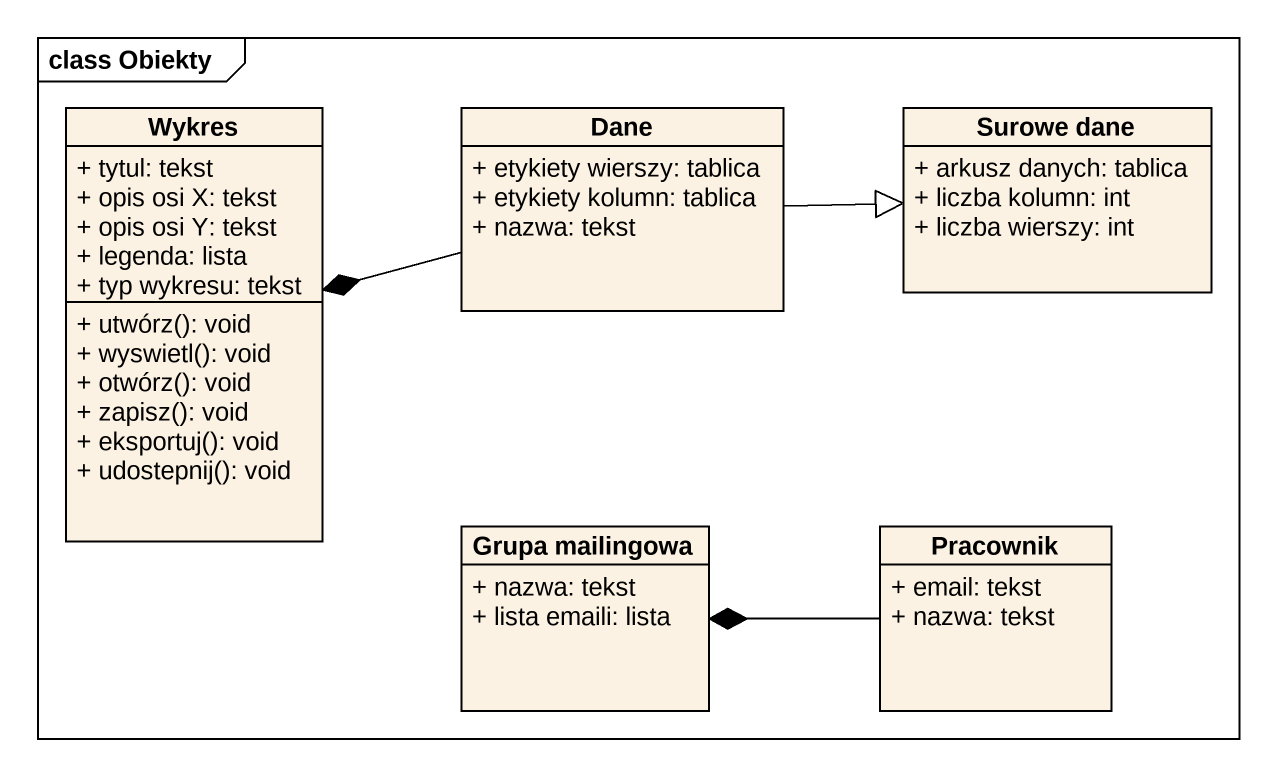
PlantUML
@startuml
mainframe class Obiekty
hide circle
hide empty members
skinparam classAttributeIconSize 0
class Wykres {
  + tytul: tekst
  + opis osi X: tekst
  + opis osi Y: tekst
  + legenda: lista
  + typ wykresu: tekst
  + utwórz(): void
  + wyswietl(): void
  + otwórz(): void
  + zapisz(): void
  + eksportuj(): void
  + udostepnij(): void
}
class Dane {
  + etykiety wierszy: tablica
  + etykiety kolumn: tablica
  + nazwa: tekst
}
class "Surowe dane" as Surowe_dane {
  + arkusz danych: tablica
  + liczba kolumn: int
  + liczba wierszy: int
}
class "Grupa mailingowa" as Grupa_mailingowa {
  + nazwa: tekst
  + lista emaili: lista
}
class Pracownik {
  + email: tekst
  + nazwa: tekst
}
Dane -left-* Wykres
Dane -right-|> Surowe_dane
Pracownik -left-* Grupa_mailingowa
@enduml
